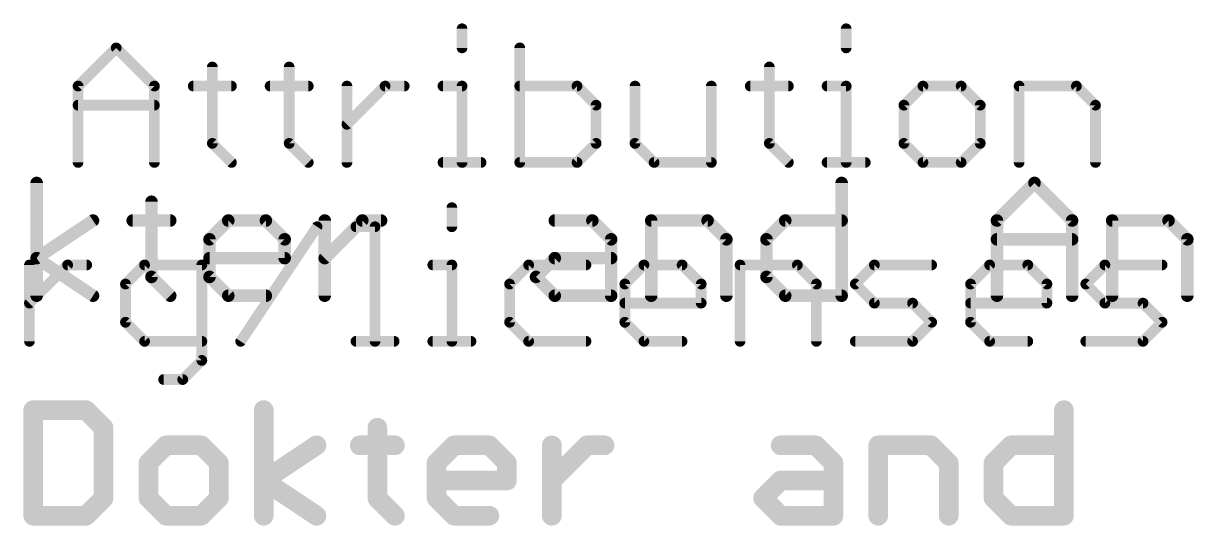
# Model space of a CAD drawing. Extents: x -26 to 81, y -15 to 33.
# Drawn here: x 29.23 to 45.86, y -13.97 to -6.84 of the extents above; entities that cross this region are included whole.
import ezdxf

# ---------------------------------------------------------------- set-up
doc = ezdxf.new("R2010")
doc.units = 0
doc.layers.add('27', color=253, linetype='CONTINUOUS')
doc.layers.add('51', color=53, linetype='CONTINUOUS')

msp = doc.modelspace()

# ---------------------------------------------------------------- linework, layer by layer
at = {"layer": '27', "const_width": 0.0889}
for points in [[(29.4627, -9.1045, 1), (29.3738, -9.1045)], [(40.8991, -9.1045, 1), (40.8102, -9.1045)], [(43.6265, -9.0731, 1), (43.5637, -9.136)], [(43.6265, -9.136, 1), (43.5637, -9.0731)], [(31.094, -9.3715, 1), (31.0051, -9.3715)], [(30.2437, -9.6754, 1), (30.1944, -9.6014)], [(30.7826, -9.5939, 1), (30.7826, -9.6828)], [(31.3164, -9.6828, 1), (31.3164, -9.5939)], [(32.1409, -9.5939, 1), (32.1409, -9.6828)], [(32.1724, -9.6698, 1), (32.1095, -9.607)], [(32.7062, -9.607, 1), (32.6434, -9.6698)], [(32.6748, -9.6828, 1), (32.6748, -9.5939)], [(33.5556, -9.6384, 1), (33.4667, -9.6384)], [(34.045, -9.5939, 1), (34.045, -9.6828)], [(34.0765, -9.6698, 1), (34.0136, -9.607)], [(34.312, -9.6828, 1), (34.312, -9.5939)], [(36.7795, -9.5939, 1), (36.7795, -9.6828)], [(37.3448, -9.607, 1), (37.282, -9.6698)], [(37.3134, -9.6828, 1), (37.3134, -9.5939)], [(38.1498, -9.5939, 1), (38.1498, -9.6828)], [(38.1942, -9.6384, 1), (38.1053, -9.6384)], [(38.982, -9.607, 1), (38.9191, -9.6698)], [(38.9506, -9.6828, 1), (38.9506, -9.5939)], [(40.0539, -9.5939, 1), (40.0539, -9.6828)], [(40.0853, -9.6698, 1), (40.0224, -9.607)], [(40.8546, -9.6828, 1), (40.8546, -9.5939)], [(43.1057, -9.6384, 1), (43.0168, -9.6384)], [(43.0298, -9.607, 1), (43.0927, -9.6698)], [(44.1734, -9.6384, 1), (44.0845, -9.6384)], [(44.0975, -9.6698, 1), (44.1604, -9.607)], [(44.6984, -9.5939, 1), (44.6984, -9.6828)], [(44.7428, -9.6384, 1), (44.654, -9.6384)], [(45.5306, -9.607, 1), (45.4678, -9.6698)], [(45.4992, -9.6828, 1), (45.4992, -9.5939)], [(31.9185, -9.9053, 1), (31.8296, -9.9053)], [(31.8426, -9.8739, 1), (31.9054, -9.9367)], [(32.9862, -9.9053, 1), (32.8973, -9.9053)], [(32.9103, -9.9367, 1), (32.9732, -9.8739)], [(37.6248, -9.9053, 1), (37.5359, -9.9053)], [(37.5489, -9.9367, 1), (37.6118, -9.8739)], [(39.2619, -9.9053, 1), (39.173, -9.9053)], [(39.1861, -9.9367, 1), (39.2489, -9.8739)], [(39.8314, -9.9053, 1), (39.7425, -9.9053)], [(39.7555, -9.8739, 1), (39.8184, -9.9367)], [(43.0612, -9.8609, 1), (43.0612, -9.9498)], [(44.129, -9.9498, 1), (44.129, -9.8609)], [(45.8106, -9.9053, 1), (45.7217, -9.9053)], [(45.7347, -9.9367, 1), (45.7975, -9.8739)], [(29.4429, -10.1353, 1), (29.3936, -10.2092)], [(29.3936, -10.1353, 1), (29.4429, -10.2092)], [(31.874, -10.1278, 1), (31.874, -10.2167)], [(32.8973, -10.1722, 1), (32.9862, -10.1722)], [(32.9417, -10.2167, 1), (32.9417, -10.1278)], [(33.4797, -10.1408, 1), (33.5426, -10.2037)], [(36.7795, -10.1278, 1), (36.7795, -10.2167)], [(36.811, -10.2037, 1), (36.7481, -10.1408)], [(37.5803, -10.2167, 1), (37.5803, -10.1278)], [(31.0809, -10.4077, 1), (31.0181, -10.4706)], [(31.0051, -10.4392, 1), (31.094, -10.4392)], [(31.9054, -10.4077, 1), (31.8426, -10.4706)], [(31.8296, -10.4392, 1), (31.9185, -10.4392)], [(36.544, -10.4077, 1), (36.4812, -10.4706)], [(36.4812, -10.4077, 1), (36.544, -10.4706)], [(39.8184, -10.4077, 1), (39.7555, -10.4706)], [(39.7425, -10.4392, 1), (39.8314, -10.4392)], [(30.1944, -10.7431, 1), (30.2437, -10.6691)], [(31.285, -10.7375, 1), (31.3479, -10.6747)], [(32.1409, -10.6617, 1), (32.1409, -10.7506)], [(32.1095, -10.7375, 1), (32.1724, -10.6747)], [(32.6748, -10.7506, 1), (32.6748, -10.6617)], [(36.7795, -10.6617, 1), (36.7795, -10.7506)], [(36.7481, -10.7375, 1), (36.811, -10.6747)], [(37.5803, -10.7506, 1), (37.5803, -10.6617)], [(40.0539, -10.6617, 1), (40.0539, -10.7506)], [(40.0224, -10.7375, 1), (40.0853, -10.6747)], [(40.8546, -10.7506, 1), (40.8546, -10.6617)], [(29.3738, -10.7061, 1), (29.4627, -10.7061)], [(33.4667, -10.7061, 1), (33.5556, -10.7061)], [(37.5359, -10.7061, 1), (37.6248, -10.7061)], [(38.1053, -10.7061, 1), (38.1942, -10.7061)], [(39.173, -10.7061, 1), (39.2619, -10.7061)], [(40.8102, -10.7061, 1), (40.8991, -10.7061)], [(43.0168, -10.7061, 1), (43.1057, -10.7061)], [(44.0845, -10.7061, 1), (44.1734, -10.7061)], [(44.654, -10.7061, 1), (44.7428, -10.7061)], [(45.7217, -10.7061, 1), (45.8106, -10.7061)]]:
    msp.add_lwpolyline(points, format="xyb", dxfattribs=at)
at = {"layer": '27', "const_width": 0.1778}
for points in [[(29.4183, -10.7061), (29.4183, -9.1045)], [(40.8546, -9.1045), (40.8546, -10.7061)], [(43.0612, -9.6384), (43.5951, -9.1045)], [(43.5951, -9.1045), (44.129, -9.6384)], [(31.0495, -9.3715), (31.0495, -10.4392)], [(29.4183, -10.1722), (30.2191, -9.6384)], [(30.7826, -9.6384), (31.3164, -9.6384)], [(31.874, -9.9053), (32.1409, -9.6384)], [(32.1409, -9.6384), (32.6748, -9.6384)], [(32.6748, -9.6384), (32.9417, -9.9053)], [(33.5112, -10.7061), (33.5112, -9.6384)], [(33.5112, -10.1722), (34.045, -9.6384)], [(34.045, -9.6384), (34.312, -9.6384)], [(36.7795, -9.6384), (37.3134, -9.6384)], [(37.3134, -9.6384), (37.5803, -9.9053)], [(38.1498, -10.7061), (38.1498, -9.6384)], [(38.1498, -9.6384), (38.9506, -9.6384)], [(38.9506, -9.6384), (39.2175, -9.9053)], [(39.7869, -9.9053), (40.0539, -9.6384)], [(40.0539, -9.6384), (40.8546, -9.6384)], [(43.0612, -10.7061), (43.0612, -9.6384)], [(44.129, -9.6384), (44.129, -10.7061)], [(44.6984, -10.7061), (44.6984, -9.6384)], [(44.6984, -9.6384), (45.4992, -9.6384)], [(45.4992, -9.6384), (45.7661, -9.9053)], [(31.874, -10.4392), (31.874, -9.9053)], [(32.9417, -9.9053), (32.9417, -10.1722)], [(37.5803, -9.9053), (37.5803, -10.7061)], [(39.2175, -9.9053), (39.2175, -10.7061)], [(39.7869, -10.4392), (39.7869, -9.9053)], [(43.0612, -9.9053), (44.129, -9.9053)], [(45.7661, -9.9053), (45.7661, -10.7061)], [(30.2191, -10.7061), (29.4183, -10.1722)], [(32.9417, -10.1722), (31.874, -10.1722)], [(36.5126, -10.4392), (36.7795, -10.1722)], [(36.7795, -10.1722), (37.5803, -10.1722)], [(31.0495, -10.4392), (31.3164, -10.7061)], [(32.1409, -10.7061), (31.874, -10.4392)], [(36.7795, -10.7061), (36.5126, -10.4392)], [(40.0539, -10.7061), (39.7869, -10.4392)], [(32.6748, -10.7061), (32.1409, -10.7061)], [(37.5803, -10.7061), (36.7795, -10.7061)], [(40.8546, -10.7061), (40.0539, -10.7061)]]:
    msp.add_lwpolyline(points, dxfattribs=at)
at = {"layer": '51'}
for points, const_width in [([(35.4618, -6.9156), (35.4618, -7.1868)], 0.1524), ([(40.919, -6.9156), (40.919, -7.1868)], 0.1524), ([(30.0063, -7.7291), (30.5486, -7.1868)], 0.1524), ([(30.5486, -7.1868), (31.0909, -7.7291)], 0.1524), ([(36.2821, -7.1868), (36.2821, -8.8138)], 0.1524), ([(31.9146, -7.458), (31.9146, -8.5426)], 0.1524), ([(33.006, -7.458), (33.006, -8.5426)], 0.1524), ([(39.8275, -7.458), (39.8275, -8.5426)], 0.1524), ([(30.0063, -8.8138), (30.0063, -7.7291)], 0.1524), ([(31.0909, -7.7291), (31.0909, -8.8138)], 0.1524), ([(31.6434, -7.7291), (32.1858, -7.7291)], 0.1524), ([(32.7349, -7.7291), (33.2772, -7.7291)], 0.1524), ([(33.8263, -8.8138), (33.8263, -7.7291)], 0.1524), ([(33.8263, -8.2715), (34.3686, -7.7291)], 0.1524), ([(34.3686, -7.7291), (34.6398, -7.7291)], 0.1524), ([(35.1906, -7.7291), (35.4618, -7.7291)], 0.1524), ([(35.4618, -7.7291), (35.4618, -8.8138)], 0.1524), ([(37.0955, -7.7291), (36.2821, -7.7291)], 0.1524), ([(37.3667, -8.0003), (37.0955, -7.7291)], 0.1524), ([(37.9192, -7.7291), (37.9192, -8.5426)], 0.1524), ([(39.0039, -8.8138), (39.0039, -7.7291)], 0.1524), ([(39.5564, -7.7291), (40.0987, -7.7291)], 0.1524), ([(40.6478, -7.7291), (40.919, -7.7291)], 0.1524), ([(40.919, -7.7291), (40.919, -8.8138)], 0.1524), ([(42.0104, -7.7291), (41.7392, -8.0003)], 0.1524), ([(42.5527, -7.7291), (42.0104, -7.7291)], 0.1524), ([(42.8239, -8.0003), (42.5527, -7.7291)], 0.1524), ([(43.3764, -8.8138), (43.3764, -7.7291)], 0.1524), ([(43.3764, -7.7291), (44.1899, -7.7291)], 0.1524), ([(44.1899, -7.7291), (44.4611, -8.0003)], 0.1524), ([(30.0063, -8.0003), (31.0909, -8.0003)], 0.1524), ([(37.3667, -8.5426), (37.3667, -8.0003)], 0.1524), ([(41.7392, -8.0003), (41.7392, -8.5426)], 0.1524), ([(42.8239, -8.5426), (42.8239, -8.0003)], 0.1524), ([(44.4611, -8.0003), (44.4611, -8.8138)], 0.1524), ([(31.9146, -8.5426), (32.1858, -8.8138)], 0.1524), ([(33.006, -8.5426), (33.2772, -8.8138)], 0.1524), ([(37.0955, -8.8138), (37.3667, -8.5426)], 0.1524), ([(37.9192, -8.5426), (38.1904, -8.8138)], 0.1524), ([(39.8275, -8.5426), (40.0987, -8.8138)], 0.1524), ([(41.7392, -8.5426), (42.0104, -8.8138)], 0.1524), ([(42.5527, -8.8138), (42.8239, -8.5426)], 0.1524), ([(35.1906, -8.8138), (35.7329, -8.8138)], 0.1524), ([(36.2821, -8.8138), (37.0955, -8.8138)], 0.1524), ([(38.1904, -8.8138), (39.0039, -8.8138)], 0.1524), ([(40.6478, -8.8138), (41.1901, -8.8138)], 0.1524), ([(42.0104, -8.8138), (42.5527, -8.8138)], 0.1524), ([(35.3173, -9.4556), (35.3173, -9.7268)], 0.1524), ([(32.3176, -11.3538), (33.4022, -9.7268)], 0.1524), ([(33.9547, -9.7268), (34.2259, -9.7268)], 0.1524), ([(34.2259, -9.7268), (34.2259, -11.3538)], 0.1524), ([(29.3161, -11.3538), (29.3161, -10.2691)], 0.1524), ([(29.3161, -10.8115), (29.8584, -10.2691)], 0.1524), ([(29.8584, -10.2691), (30.1296, -10.2691)], 0.1524), ([(30.9516, -10.2691), (30.6804, -10.5403)], 0.1524), ([(31.7651, -10.2691), (30.9516, -10.2691)], 0.1524), ([(31.7651, -11.625), (31.7651, -10.2691)], 0.1524), ([(35.0462, -10.2691), (35.3173, -10.2691)], 0.1524), ([(35.3173, -10.2691), (35.3173, -11.3538)], 0.1524), ([(36.4088, -10.2691), (36.1376, -10.5403)], 0.1524), ([(37.2223, -10.2691), (36.4088, -10.2691)], 0.1524), ([(37.7748, -10.5403), (38.0459, -10.2691)], 0.1524), ([(38.0459, -10.2691), (38.5883, -10.2691)], 0.1524), ([(38.5883, -10.2691), (38.8594, -10.5403)], 0.1524), ([(39.4119, -11.3538), (39.4119, -10.2691)], 0.1524), ([(39.4119, -10.2691), (40.2254, -10.2691)], 0.1524), ([(40.2254, -10.2691), (40.4966, -10.5403)], 0.1524), ([(41.0491, -10.5403), (41.3202, -10.2691)], 0.1524), ([(41.3202, -10.2691), (42.1337, -10.2691)], 0.1524), ([(42.6862, -10.5403), (42.9574, -10.2691)], 0.1524), ([(42.9574, -10.2691), (43.4997, -10.2691)], 0.1524), ([(43.4997, -10.2691), (43.7709, -10.5403)], 0.1524), ([(44.3234, -10.5403), (44.5945, -10.2691)], 0.1524), ([(44.5945, -10.2691), (45.408, -10.2691)], 0.1524), ([(30.6804, -10.5403), (30.6804, -11.0826)], 0.1524), ([(36.1376, -10.5403), (36.1376, -11.0826)], 0.1524), ([(37.7748, -11.0826), (37.7748, -10.5403)], 0.1524), ([(38.8594, -10.5403), (38.8594, -10.8115)], 0.1524), ([(40.4966, -10.5403), (40.4966, -11.3538)], 0.1524), ([(41.3202, -10.8115), (41.0491, -10.5403)], 0.1524), ([(42.6862, -11.0826), (42.6862, -10.5403)], 0.1524), ([(43.7709, -10.5403), (43.7709, -10.8115)], 0.1524), ([(44.5945, -10.8115), (44.3234, -10.5403)], 0.1524), ([(38.8594, -10.8115), (37.7748, -10.8115)], 0.1524), ([(41.8626, -10.8115), (41.3202, -10.8115)], 0.1524), ([(42.1337, -11.0826), (41.8626, -10.8115)], 0.1524), ([(43.7709, -10.8115), (42.6862, -10.8115)], 0.1524), ([(45.1369, -10.8115), (44.5945, -10.8115)], 0.1524), ([(45.408, -11.0826), (45.1369, -10.8115)], 0.1524), ([(30.6804, -11.0826), (30.9516, -11.3538)], 0.1524), ([(36.1376, -11.0826), (36.4088, -11.3538)], 0.1524), ([(38.0459, -11.3538), (37.7748, -11.0826)], 0.1524), ([(41.8626, -11.3538), (42.1337, -11.0826)], 0.1524), ([(42.9574, -11.3538), (42.6862, -11.0826)], 0.1524), ([(45.1369, -11.3538), (45.408, -11.0826)], 0.1524), ([(30.9516, -11.3538), (31.7651, -11.3538)], 0.1524), ([(33.9547, -11.3538), (34.4971, -11.3538)], 0.1524), ([(35.0462, -11.3538), (35.5885, -11.3538)], 0.1524), ([(36.4088, -11.3538), (37.2223, -11.3538)], 0.1524), ([(38.5883, -11.3538), (38.0459, -11.3538)], 0.1524), ([(41.0491, -11.3538), (41.8626, -11.3538)], 0.1524), ([(43.4997, -11.3538), (42.9574, -11.3538)], 0.1524), ([(44.3234, -11.3538), (45.1369, -11.3538)], 0.1524), ([(31.4939, -11.8961), (31.7651, -11.625)], 0.1524), ([(31.2227, -11.8961), (31.4939, -11.8961)], 0.1524), ([(29.3698, -12.3304), (29.3698, -13.8303)], 0.2794), ([(30.1197, -12.3304), (29.3698, -12.3304)], 0.2794), ([(30.3697, -12.5804), (30.1197, -12.3304)], 0.2794), ([(32.6441, -13.8303), (32.6441, -12.3304)], 0.2794), ([(44.0127, -12.3304), (44.0127, -13.8303)], 0.2794), ([(30.3697, -13.5803), (30.3697, -12.5804)], 0.2794), ([(34.2584, -12.5804), (34.2584, -13.5803)], 0.2794), ([(31.2569, -12.8304), (31.0069, -13.0804)], 0.2794), ([(31.7569, -12.8304), (31.2569, -12.8304)], 0.2794), ([(32.0068, -13.0804), (31.7569, -12.8304)], 0.2794), ([(32.6441, -13.3303), (33.394, -12.8304)], 0.2794), ([(34.0084, -12.8304), (34.5083, -12.8304)], 0.2794), ([(35.0998, -13.0804), (35.3498, -12.8304)], 0.2794), ([(35.3498, -12.8304), (35.8498, -12.8304)], 0.2794), ([(35.8498, -12.8304), (36.0997, -13.0804)], 0.2794), ([(36.737, -13.8303), (36.737, -12.8304)], 0.2794), ([(36.737, -13.3303), (37.2369, -12.8304)], 0.2794), ([(37.2369, -12.8304), (37.4869, -12.8304)], 0.2794), ([(39.9884, -12.8304), (40.4884, -12.8304)], 0.2794), ([(40.4884, -12.8304), (40.7383, -13.0804)], 0.2794), ([(41.3756, -13.8303), (41.3756, -12.8304)], 0.2794), ([(41.3756, -12.8304), (42.1255, -12.8304)], 0.2794), ([(42.1255, -12.8304), (42.3755, -13.0804)], 0.2794), ([(43.0127, -13.0804), (43.2627, -12.8304)], 0.2794), ([(43.2627, -12.8304), (44.0127, -12.8304)], 0.2794), ([(31.0069, -13.0804), (31.0069, -13.5803)], 0.2794), ([(32.0068, -13.5803), (32.0068, -13.0804)], 0.2794), ([(35.0998, -13.5803), (35.0998, -13.0804)], 0.2794), ([(36.0997, -13.0804), (36.0997, -13.3303)], 0.2794), ([(40.7383, -13.0804), (40.7383, -13.8303)], 0.2794), ([(42.3755, -13.0804), (42.3755, -13.8303)], 0.2794), ([(43.0127, -13.5803), (43.0127, -13.0804)], 0.2794), ([(33.394, -13.8303), (32.6441, -13.3303)], 0.2794), ([(36.0997, -13.3303), (35.0998, -13.3303)], 0.2794), ([(39.7384, -13.5803), (39.9884, -13.3303)], 0.2794), ([(39.9884, -13.3303), (40.7383, -13.3303)], 0.2794), ([(30.1197, -13.8303), (30.3697, -13.5803)], 0.2794), ([(31.0069, -13.5803), (31.2569, -13.8303)], 0.2794), ([(31.7569, -13.8303), (32.0068, -13.5803)], 0.2794), ([(34.2584, -13.5803), (34.5083, -13.8303)], 0.2794), ([(35.3498, -13.8303), (35.0998, -13.5803)], 0.2794), ([(39.9884, -13.8303), (39.7384, -13.5803)], 0.2794), ([(43.2627, -13.8303), (43.0127, -13.5803)], 0.2794), ([(29.3698, -13.8303), (30.1197, -13.8303)], 0.2794), ([(31.2569, -13.8303), (31.7569, -13.8303)], 0.2794), ([(35.8498, -13.8303), (35.3498, -13.8303)], 0.2794), ([(40.7383, -13.8303), (39.9884, -13.8303)], 0.2794), ([(44.0127, -13.8303), (43.2627, -13.8303)], 0.2794)]:
    msp.add_lwpolyline(points, dxfattribs=dict(at, const_width=const_width))
for points, const_width in [([(35.4999, -6.9156, 1), (35.4237, -6.9156)], 0.0762), ([(40.9571, -6.9156, 1), (40.8809, -6.9156)], 0.0762), ([(30.5756, -7.1599, 1), (30.5217, -7.2138)], 0.0762), ([(30.5756, -7.2138, 1), (30.5217, -7.1599)], 0.0762), ([(35.4237, -7.1868, 1), (35.4999, -7.1868)], 0.0762), ([(36.3202, -7.1868, 1), (36.244, -7.1868)], 0.0762), ([(40.8809, -7.1868, 1), (40.9571, -7.1868)], 0.0762), ([(31.9527, -7.458, 1), (31.8765, -7.458)], 0.0762), ([(33.0441, -7.458, 1), (32.9679, -7.458)], 0.0762), ([(39.8656, -7.458, 1), (39.7894, -7.458)], 0.0762), ([(29.9793, -7.7022, 1), (30.0332, -7.7561)], 0.0762), ([(30.0444, -7.7291, 1), (29.9682, -7.7291)], 0.0762), ([(31.129, -7.7291, 1), (31.0528, -7.7291)], 0.0762), ([(31.064, -7.7561, 1), (31.1179, -7.7022)], 0.0762), ([(31.6434, -7.691, 1), (31.6434, -7.7672)], 0.0762), ([(32.1858, -7.7672, 1), (32.1858, -7.691)], 0.0762), ([(32.7349, -7.691, 1), (32.7349, -7.7672)], 0.0762), ([(33.2772, -7.7672, 1), (33.2772, -7.691)], 0.0762), ([(33.8644, -7.7291, 1), (33.7882, -7.7291)], 0.0762), ([(34.3686, -7.691, 1), (34.3686, -7.7672)], 0.0762), ([(34.3956, -7.7561, 1), (34.3417, -7.7022)], 0.0762), ([(34.6398, -7.7672, 1), (34.6398, -7.691)], 0.0762), ([(35.1906, -7.691, 1), (35.1906, -7.7672)], 0.0762), ([(35.4999, -7.7291, 1), (35.4237, -7.7291)], 0.0762), ([(35.4618, -7.7672, 1), (35.4618, -7.691)], 0.0762), ([(36.2821, -7.691, 1), (36.2821, -7.7672)], 0.0762), ([(37.1225, -7.7022, 1), (37.0686, -7.7561)], 0.0762), ([(37.0955, -7.7672, 1), (37.0955, -7.691)], 0.0762), ([(37.9573, -7.7291, 1), (37.8811, -7.7291)], 0.0762), ([(39.042, -7.7291, 1), (38.9658, -7.7291)], 0.0762), ([(39.5564, -7.691, 1), (39.5564, -7.7672)], 0.0762), ([(40.0987, -7.7672, 1), (40.0987, -7.691)], 0.0762), ([(40.6478, -7.691, 1), (40.6478, -7.7672)], 0.0762), ([(40.9571, -7.7291, 1), (40.8809, -7.7291)], 0.0762), ([(40.919, -7.7672, 1), (40.919, -7.691)], 0.0762), ([(42.0104, -7.691, 1), (42.0104, -7.7672)], 0.0762), ([(42.0373, -7.7561, 1), (41.9835, -7.7022)], 0.0762), ([(42.5797, -7.7022, 1), (42.5258, -7.7561)], 0.0762), ([(42.5527, -7.7672, 1), (42.5527, -7.691)], 0.0762), ([(43.4145, -7.7291, 1), (43.3383, -7.7291)], 0.0762), ([(43.3764, -7.691, 1), (43.3764, -7.7672)], 0.0762), ([(44.2168, -7.7022, 1), (44.1629, -7.7561)], 0.0762), ([(44.1899, -7.7672, 1), (44.1899, -7.691)], 0.0762), ([(30.0063, -7.9622, 1), (30.0063, -8.0384)], 0.0762), ([(31.0909, -8.0384, 1), (31.0909, -7.9622)], 0.0762), ([(37.4048, -8.0003, 1), (37.3286, -8.0003)], 0.0762), ([(37.3398, -8.0272, 1), (37.3937, -7.9734)], 0.0762), ([(41.7773, -8.0003, 1), (41.7011, -8.0003)], 0.0762), ([(41.7123, -7.9734, 1), (41.7662, -8.0272)], 0.0762), ([(42.862, -8.0003, 1), (42.7858, -8.0003)], 0.0762), ([(42.797, -8.0272, 1), (42.8508, -7.9734)], 0.0762), ([(44.4992, -8.0003, 1), (44.423, -8.0003)], 0.0762), ([(44.4341, -8.0272, 1), (44.488, -7.9734)], 0.0762), ([(33.7994, -8.2445, 1), (33.8533, -8.2984)], 0.0762), ([(31.9415, -8.5157, 1), (31.8877, -8.5696)], 0.0762), ([(33.033, -8.5157, 1), (32.9791, -8.5696)], 0.0762), ([(37.3937, -8.5696, 1), (37.3398, -8.5157)], 0.0762), ([(37.9462, -8.5157, 1), (37.8923, -8.5696)], 0.0762), ([(39.8545, -8.5157, 1), (39.8006, -8.5696)], 0.0762), ([(41.7662, -8.5157, 1), (41.7123, -8.5696)], 0.0762), ([(42.8508, -8.5696, 1), (42.797, -8.5157)], 0.0762), ([(31.8765, -8.5426, 1), (31.9527, -8.5426)], 0.0762), ([(32.9679, -8.5426, 1), (33.0441, -8.5426)], 0.0762), ([(37.3286, -8.5426, 1), (37.4048, -8.5426)], 0.0762), ([(37.8811, -8.5426, 1), (37.9573, -8.5426)], 0.0762), ([(39.7894, -8.5426, 1), (39.8656, -8.5426)], 0.0762), ([(41.7011, -8.5426, 1), (41.7773, -8.5426)], 0.0762), ([(42.7858, -8.5426, 1), (42.862, -8.5426)], 0.0762), ([(29.9682, -8.8138, 1), (30.0444, -8.8138)], 0.0762), ([(31.0528, -8.8138, 1), (31.129, -8.8138)], 0.0762), ([(32.1588, -8.8407, 1), (32.2127, -8.7869)], 0.0762), ([(33.2503, -8.8407, 1), (33.3041, -8.7869)], 0.0762), ([(33.7882, -8.8138, 1), (33.8644, -8.8138)], 0.0762), ([(35.1906, -8.7757, 1), (35.1906, -8.8519)], 0.0762), ([(35.4237, -8.8138, 1), (35.4999, -8.8138)], 0.0762), ([(35.7329, -8.8519, 1), (35.7329, -8.7757)], 0.0762), ([(36.2821, -8.7757, 1), (36.2821, -8.8519)], 0.0762), ([(36.244, -8.8138, 1), (36.3202, -8.8138)], 0.0762), ([(37.0686, -8.7869, 1), (37.1225, -8.8407)], 0.0762), ([(37.0955, -8.8519, 1), (37.0955, -8.7757)], 0.0762), ([(38.1904, -8.7757, 1), (38.1904, -8.8519)], 0.0762), ([(38.1634, -8.8407, 1), (38.2173, -8.7869)], 0.0762), ([(38.9658, -8.8138, 1), (39.042, -8.8138)], 0.0762), ([(39.0039, -8.8519, 1), (39.0039, -8.7757)], 0.0762), ([(40.0718, -8.8407, 1), (40.1256, -8.7869)], 0.0762), ([(40.6478, -8.7757, 1), (40.6478, -8.8519)], 0.0762), ([(40.8809, -8.8138, 1), (40.9571, -8.8138)], 0.0762), ([(41.1901, -8.8519, 1), (41.1901, -8.7757)], 0.0762), ([(42.0104, -8.7757, 1), (42.0104, -8.8519)], 0.0762), ([(41.9835, -8.8407, 1), (42.0373, -8.7869)], 0.0762), ([(42.5258, -8.7869, 1), (42.5797, -8.8407)], 0.0762), ([(42.5527, -8.8519, 1), (42.5527, -8.7757)], 0.0762), ([(43.3383, -8.8138, 1), (43.4145, -8.8138)], 0.0762), ([(44.423, -8.8138, 1), (44.4992, -8.8138)], 0.0762), ([(35.3554, -9.4556, 1), (35.2792, -9.4556)], 0.0762), ([(33.4339, -9.7479, 1), (33.3705, -9.7057)], 0.0762), ([(33.9547, -9.6887, 1), (33.9547, -9.7649)], 0.0762), ([(34.264, -9.7268, 1), (34.1878, -9.7268)], 0.0762), ([(34.2259, -9.7649, 1), (34.2259, -9.6887)], 0.0762), ([(35.2792, -9.7268, 1), (35.3554, -9.7268)], 0.0762), ([(29.3542, -10.2691, 1), (29.278, -10.2691)], 0.0762), ([(29.8584, -10.231, 1), (29.8584, -10.3072)], 0.0762), ([(29.8854, -10.2961, 1), (29.8315, -10.2422)], 0.0762), ([(30.1296, -10.3072, 1), (30.1296, -10.231)], 0.0762), ([(30.9516, -10.231, 1), (30.9516, -10.3072)], 0.0762), ([(30.9785, -10.2961, 1), (30.9246, -10.2422)], 0.0762), ([(31.8032, -10.2691, 1), (31.727, -10.2691)], 0.0762), ([(31.7651, -10.3072, 1), (31.7651, -10.231)], 0.0762), ([(35.0462, -10.231, 1), (35.0462, -10.3072)], 0.0762), ([(35.3554, -10.2691, 1), (35.2792, -10.2691)], 0.0762), ([(35.3173, -10.3072, 1), (35.3173, -10.231)], 0.0762), ([(36.4088, -10.231, 1), (36.4088, -10.3072)], 0.0762), ([(36.4357, -10.2961, 1), (36.3818, -10.2422)], 0.0762), ([(37.2223, -10.3072, 1), (37.2223, -10.231)], 0.0762), ([(38.0459, -10.231, 1), (38.0459, -10.3072)], 0.0762), ([(38.0729, -10.2961, 1), (38.019, -10.2422)], 0.0762), ([(38.6152, -10.2422, 1), (38.5613, -10.2961)], 0.0762), ([(38.5883, -10.3072, 1), (38.5883, -10.231)], 0.0762), ([(39.45, -10.2691, 1), (39.3738, -10.2691)], 0.0762), ([(39.4119, -10.231, 1), (39.4119, -10.3072)], 0.0762), ([(40.2523, -10.2422, 1), (40.1985, -10.2961)], 0.0762), ([(40.2254, -10.3072, 1), (40.2254, -10.231)], 0.0762), ([(41.3202, -10.231, 1), (41.3202, -10.3072)], 0.0762), ([(41.3472, -10.2961, 1), (41.2933, -10.2422)], 0.0762), ([(42.1337, -10.3072, 1), (42.1337, -10.231)], 0.0762), ([(42.9574, -10.231, 1), (42.9574, -10.3072)], 0.0762), ([(42.9843, -10.2961, 1), (42.9304, -10.2422)], 0.0762), ([(43.5267, -10.2422, 1), (43.4728, -10.2961)], 0.0762), ([(43.4997, -10.3072, 1), (43.4997, -10.231)], 0.0762), ([(44.5945, -10.231, 1), (44.5945, -10.3072)], 0.0762), ([(44.6215, -10.2961, 1), (44.5676, -10.2422)], 0.0762), ([(45.408, -10.3072, 1), (45.408, -10.231)], 0.0762), ([(30.7185, -10.5403, 1), (30.6423, -10.5403)], 0.0762), ([(36.1757, -10.5403, 1), (36.0995, -10.5403)], 0.0762), ([(37.8129, -10.5403, 1), (37.7367, -10.5403)], 0.0762), ([(38.8975, -10.5403, 1), (38.8213, -10.5403)], 0.0762), ([(40.5347, -10.5403, 1), (40.4585, -10.5403)], 0.0762), ([(41.076, -10.5134, 1), (41.0221, -10.5672)], 0.0762), ([(42.7243, -10.5403, 1), (42.6481, -10.5403)], 0.0762), ([(43.809, -10.5403, 1), (43.7328, -10.5403)], 0.0762), ([(44.3503, -10.5134, 1), (44.2964, -10.5672)], 0.0762), ([(30.6535, -10.5134, 1), (30.7074, -10.5672)], 0.0762), ([(36.1107, -10.5134, 1), (36.1645, -10.5672)], 0.0762), ([(37.7478, -10.5134, 1), (37.8017, -10.5672)], 0.0762), ([(38.8325, -10.5672, 1), (38.8864, -10.5134)], 0.0762), ([(40.4696, -10.5672, 1), (40.5235, -10.5134)], 0.0762), ([(41.0221, -10.5134, 1), (41.076, -10.5672)], 0.0762), ([(42.6593, -10.5134, 1), (42.7132, -10.5672)], 0.0762), ([(43.7439, -10.5672, 1), (43.7978, -10.5134)], 0.0762), ([(44.2964, -10.5134, 1), (44.3503, -10.5672)], 0.0762), ([(29.2892, -10.7845, 1), (29.3431, -10.8384)], 0.0762), ([(37.7748, -10.7734, 1), (37.7748, -10.8496)], 0.0762), ([(38.8213, -10.8115, 1), (38.8975, -10.8115)], 0.0762), ([(38.8594, -10.8496, 1), (38.8594, -10.7734)], 0.0762), ([(41.3202, -10.7734, 1), (41.3202, -10.8496)], 0.0762), ([(41.2933, -10.8384, 1), (41.3472, -10.7845)], 0.0762), ([(41.8895, -10.7845, 1), (41.8356, -10.8384)], 0.0762), ([(41.8626, -10.8496, 1), (41.8626, -10.7734)], 0.0762), ([(42.6862, -10.7734, 1), (42.6862, -10.8496)], 0.0762), ([(43.7328, -10.8115, 1), (43.809, -10.8115)], 0.0762), ([(43.7709, -10.8496, 1), (43.7709, -10.7734)], 0.0762), ([(44.5945, -10.7734, 1), (44.5945, -10.8496)], 0.0762), ([(44.5676, -10.8384, 1), (44.6215, -10.7845)], 0.0762), ([(45.1638, -10.7845, 1), (45.1099, -10.8384)], 0.0762), ([(45.1369, -10.8496, 1), (45.1369, -10.7734)], 0.0762), ([(30.7074, -11.0557, 1), (30.6535, -11.1096)], 0.0762), ([(30.6423, -11.0826, 1), (30.7185, -11.0826)], 0.0762), ([(36.1645, -11.0557, 1), (36.1107, -11.1096)], 0.0762), ([(36.0995, -11.0826, 1), (36.1757, -11.0826)], 0.0762), ([(37.8017, -11.0557, 1), (37.7478, -11.1096)], 0.0762), ([(37.7367, -11.0826, 1), (37.8129, -11.0826)], 0.0762), ([(42.1607, -11.1096, 1), (42.1068, -11.0557)], 0.0762), ([(42.1068, -11.1096, 1), (42.1607, -11.0557)], 0.0762), ([(42.7132, -11.0557, 1), (42.6593, -11.1096)], 0.0762), ([(42.6481, -11.0826, 1), (42.7243, -11.0826)], 0.0762), ([(45.435, -11.1096, 1), (45.3811, -11.0557)], 0.0762), ([(45.3811, -11.1096, 1), (45.435, -11.0557)], 0.0762), ([(30.9516, -11.3157, 1), (30.9516, -11.3919)], 0.0762), ([(30.9246, -11.3807, 1), (30.9785, -11.3269)], 0.0762), ([(31.7651, -11.3919, 1), (31.7651, -11.3157)], 0.0762), ([(32.2859, -11.3327, 1), (32.3493, -11.3749)], 0.0762), ([(33.9547, -11.3157, 1), (33.9547, -11.3919)], 0.0762), ([(34.4971, -11.3919, 1), (34.4971, -11.3157)], 0.0762), ([(35.0462, -11.3157, 1), (35.0462, -11.3919)], 0.0762), ([(35.5885, -11.3919, 1), (35.5885, -11.3157)], 0.0762), ([(36.4088, -11.3157, 1), (36.4088, -11.3919)], 0.0762), ([(36.3818, -11.3807, 1), (36.4357, -11.3269)], 0.0762), ([(37.2223, -11.3919, 1), (37.2223, -11.3157)], 0.0762), ([(38.0459, -11.3157, 1), (38.0459, -11.3919)], 0.0762), ([(38.019, -11.3807, 1), (38.0729, -11.3269)], 0.0762), ([(38.5883, -11.3919, 1), (38.5883, -11.3157)], 0.0762), ([(41.0491, -11.3157, 1), (41.0491, -11.3919)], 0.0762), ([(41.8356, -11.3269, 1), (41.8895, -11.3807)], 0.0762), ([(41.8626, -11.3919, 1), (41.8626, -11.3157)], 0.0762), ([(42.9574, -11.3157, 1), (42.9574, -11.3919)], 0.0762), ([(42.9304, -11.3807, 1), (42.9843, -11.3269)], 0.0762), ([(43.4997, -11.3919, 1), (43.4997, -11.3157)], 0.0762), ([(44.3234, -11.3157, 1), (44.3234, -11.3919)], 0.0762), ([(45.1099, -11.3269, 1), (45.1638, -11.3807)], 0.0762), ([(45.1369, -11.3919, 1), (45.1369, -11.3157)], 0.0762), ([(29.278, -11.3538, 1), (29.3542, -11.3538)], 0.0762), ([(34.1878, -11.3538, 1), (34.264, -11.3538)], 0.0762), ([(35.2792, -11.3538, 1), (35.3554, -11.3538)], 0.0762), ([(39.3738, -11.3538, 1), (39.45, -11.3538)], 0.0762), ([(40.4585, -11.3538, 1), (40.5347, -11.3538)], 0.0762), ([(31.727, -11.625, 1), (31.8032, -11.625)], 0.0762), ([(31.792, -11.6519, 1), (31.7381, -11.598)], 0.0762), ([(31.2227, -11.858, 1), (31.2227, -11.9342)], 0.0762), ([(31.467, -11.8692, 1), (31.5208, -11.9231)], 0.0762), ([(31.4939, -11.9342, 1), (31.4939, -11.858)], 0.0762), ([(29.4396, -12.3304, 1), (29.2999, -12.3304)], 0.1397), ([(29.3698, -12.2606, 1), (29.3698, -12.4003)], 0.1397), ([(30.1691, -12.281, 1), (30.0703, -12.3798)], 0.1397), ([(30.1197, -12.4003, 1), (30.1197, -12.2606)], 0.1397), ([(32.7139, -12.3304, 1), (32.5742, -12.3304)], 0.1397), ([(44.0825, -12.3304, 1), (43.9428, -12.3304)], 0.1397), ([(30.4395, -12.5804, 1), (30.2998, -12.5804)], 0.1397), ([(30.3203, -12.6298, 1), (30.4191, -12.531)], 0.1397), ([(34.3282, -12.5804, 1), (34.1885, -12.5804)], 0.1397), ([(31.2569, -12.7605, 1), (31.2569, -12.9002)], 0.1397), ([(31.3063, -12.8798, 1), (31.2075, -12.781)], 0.1397), ([(31.8063, -12.781, 1), (31.7075, -12.8798)], 0.1397), ([(31.7569, -12.9002, 1), (31.7569, -12.7605)], 0.1397), ([(33.4328, -12.8885, 1), (33.3553, -12.7723)], 0.1397), ([(34.0084, -12.7605, 1), (34.0084, -12.9002)], 0.1397), ([(34.5083, -12.9002, 1), (34.5083, -12.7605)], 0.1397), ([(35.3498, -12.7605, 1), (35.3498, -12.9002)], 0.1397), ([(35.3992, -12.8798, 1), (35.3004, -12.781)], 0.1397), ([(35.8991, -12.781, 1), (35.8004, -12.8798)], 0.1397), ([(35.8498, -12.9002, 1), (35.8498, -12.7605)], 0.1397), ([(36.8068, -12.8304, 1), (36.6671, -12.8304)], 0.1397), ([(37.2369, -12.7605, 1), (37.2369, -12.9002)], 0.1397), ([(37.2863, -12.8798, 1), (37.1875, -12.781)], 0.1397), ([(37.4869, -12.9002, 1), (37.4869, -12.7605)], 0.1397), ([(39.9884, -12.7605, 1), (39.9884, -12.9002)], 0.1397), ([(40.5378, -12.781, 1), (40.439, -12.8798)], 0.1397), ([(40.4884, -12.9002, 1), (40.4884, -12.7605)], 0.1397), ([(41.4454, -12.8304, 1), (41.3057, -12.8304)], 0.1397), ([(41.3756, -12.7605, 1), (41.3756, -12.9002)], 0.1397), ([(42.1749, -12.781, 1), (42.0761, -12.8798)], 0.1397), ([(42.1255, -12.9002, 1), (42.1255, -12.7605)], 0.1397), ([(43.2627, -12.7605, 1), (43.2627, -12.9002)], 0.1397), ([(43.3121, -12.8798, 1), (43.2133, -12.781)], 0.1397), ([(44.0127, -12.9002, 1), (44.0127, -12.7605)], 0.1397), ([(30.9575, -13.031, 1), (31.0563, -13.1298)], 0.1397), ([(31.0768, -13.0804, 1), (30.9371, -13.0804)], 0.1397), ([(32.0767, -13.0804, 1), (31.937, -13.0804)], 0.1397), ([(31.9574, -13.1298, 1), (32.0562, -13.031)], 0.1397), ([(35.1697, -13.0804, 1), (35.03, -13.0804)], 0.1397), ([(35.0504, -13.031, 1), (35.1492, -13.1298)], 0.1397), ([(36.1696, -13.0804, 1), (36.0299, -13.0804)], 0.1397), ([(36.0503, -13.1298, 1), (36.1491, -13.031)], 0.1397), ([(40.8082, -13.0804, 1), (40.6685, -13.0804)], 0.1397), ([(40.6889, -13.1298, 1), (40.7877, -13.031)], 0.1397), ([(42.4453, -13.0804, 1), (42.3056, -13.0804)], 0.1397), ([(42.3261, -13.1298, 1), (42.4249, -13.031)], 0.1397), ([(43.0826, -13.0804, 1), (42.9429, -13.0804)], 0.1397), ([(42.9633, -13.031, 1), (43.0621, -13.1298)], 0.1397), ([(32.6828, -13.2722, 1), (32.6053, -13.3885)], 0.1397), ([(32.6053, -13.2722, 1), (32.6828, -13.3885)], 0.1397), ([(35.0998, -13.2605, 1), (35.0998, -13.4002)], 0.1397), ([(36.0299, -13.3303, 1), (36.1696, -13.3303)], 0.1397), ([(36.0997, -13.4002, 1), (36.0997, -13.2605)], 0.1397), ([(36.6876, -13.2809, 1), (36.7864, -13.3797)], 0.1397), ([(39.9884, -13.2605, 1), (39.9884, -13.4002)], 0.1397), ([(40.0378, -13.3797, 1), (39.939, -13.2809)], 0.1397), ([(40.7383, -13.4002, 1), (40.7383, -13.2605)], 0.1397), ([(30.4191, -13.6297, 1), (30.3203, -13.5309)], 0.1397), ([(31.0563, -13.5309, 1), (30.9575, -13.6297)], 0.1397), ([(32.0562, -13.6297, 1), (31.9574, -13.5309)], 0.1397), ([(34.3077, -13.5309, 1), (34.209, -13.6297)], 0.1397), ([(35.1492, -13.5309, 1), (35.0504, -13.6297)], 0.1397), ([(39.7878, -13.5309, 1), (39.689, -13.6297)], 0.1397), ([(39.689, -13.5309, 1), (39.7878, -13.6297)], 0.1397), ([(43.0621, -13.5309, 1), (42.9633, -13.6297)], 0.1397), ([(30.2998, -13.5803, 1), (30.4395, -13.5803)], 0.1397), ([(30.9371, -13.5803, 1), (31.0768, -13.5803)], 0.1397), ([(31.937, -13.5803, 1), (32.0767, -13.5803)], 0.1397), ([(34.1885, -13.5803, 1), (34.3282, -13.5803)], 0.1397), ([(35.03, -13.5803, 1), (35.1697, -13.5803)], 0.1397), ([(42.9429, -13.5803, 1), (43.0826, -13.5803)], 0.1397), ([(29.3698, -13.7605, 1), (29.3698, -13.9002)], 0.1397), ([(29.2999, -13.8303, 1), (29.4396, -13.8303)], 0.1397), ([(30.0703, -13.7809, 1), (30.1691, -13.8797)], 0.1397), ([(30.1197, -13.9002, 1), (30.1197, -13.7605)], 0.1397), ([(31.2569, -13.7605, 1), (31.2569, -13.9002)], 0.1397), ([(31.2075, -13.8797, 1), (31.3063, -13.7809)], 0.1397), ([(31.7075, -13.7809, 1), (31.8063, -13.8797)], 0.1397), ([(31.7569, -13.9002, 1), (31.7569, -13.7605)], 0.1397), ([(32.5742, -13.8303, 1), (32.7139, -13.8303)], 0.1397), ([(33.3553, -13.8884, 1), (33.4328, -13.7722)], 0.1397), ([(34.4589, -13.8797, 1), (34.5577, -13.7809)], 0.1397), ([(35.3498, -13.7605, 1), (35.3498, -13.9002)], 0.1397), ([(35.3004, -13.8797, 1), (35.3992, -13.7809)], 0.1397), ([(35.8498, -13.9002, 1), (35.8498, -13.7605)], 0.1397), ([(36.6671, -13.8303, 1), (36.8068, -13.8303)], 0.1397), ([(39.9884, -13.7605, 1), (39.9884, -13.9002)], 0.1397), ([(39.939, -13.8797, 1), (40.0378, -13.7809)], 0.1397), ([(40.6685, -13.8303, 1), (40.8082, -13.8303)], 0.1397), ([(40.7383, -13.9002, 1), (40.7383, -13.7605)], 0.1397), ([(41.3057, -13.8303, 1), (41.4454, -13.8303)], 0.1397), ([(42.3056, -13.8303, 1), (42.4453, -13.8303)], 0.1397), ([(43.2627, -13.7605, 1), (43.2627, -13.9002)], 0.1397), ([(43.2133, -13.8797, 1), (43.3121, -13.7809)], 0.1397), ([(43.9428, -13.8303, 1), (44.0825, -13.8303)], 0.1397), ([(44.0127, -13.9002, 1), (44.0127, -13.7605)], 0.1397)]:
    msp.add_lwpolyline(points, format="xyb", dxfattribs=dict(at, const_width=const_width))

doc.saveas('drawing.dxf')
